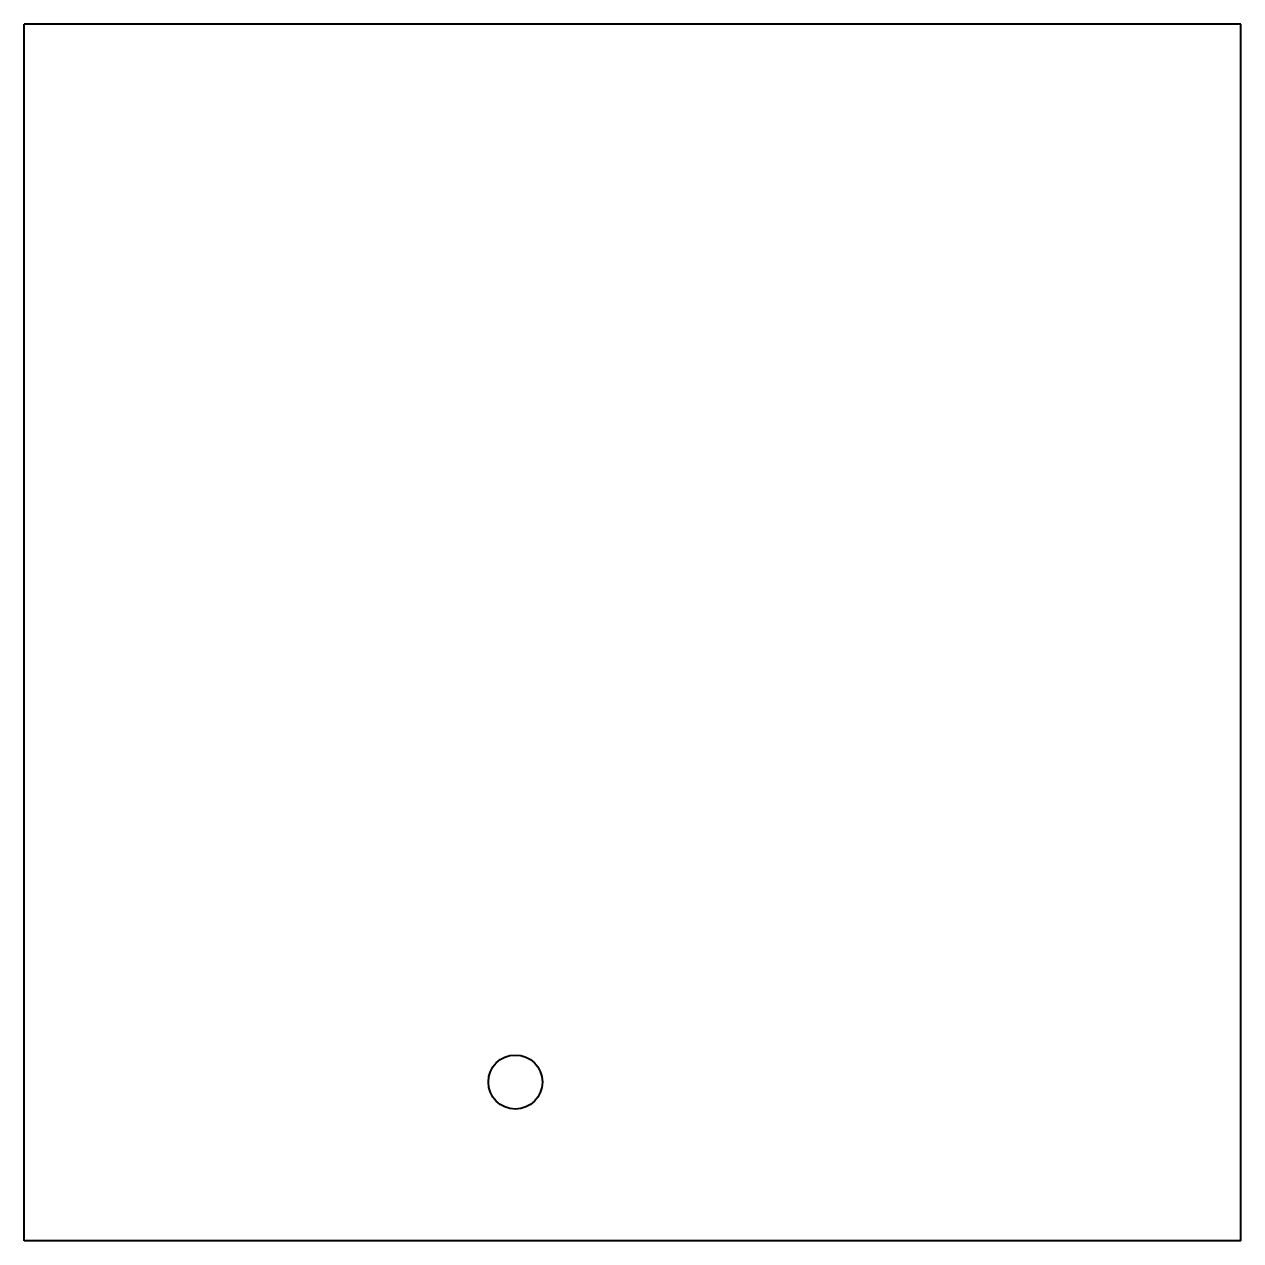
# Model space of a CAD drawing. Header units: millimetres. Extents: x 202 to 318, y 255 to 370.
import ezdxf

# ---------------------------------------------------------------- set-up
doc = ezdxf.new("R2010")
doc.units = ezdxf.units.MM
doc.layers.add('Visible', color=7, linetype='Continuous', lineweight=40)

msp = doc.modelspace()

# ---------------------------------------------------------------- linework, layer by layer
at = {"layer": 'Visible'}
for p, q in [((317.5, 370.4), (202.5, 370.4)), ((202.5, 255.4), (202.5, 370.4)), ((317.5, 255.4), (317.5, 370.4)), ((317.5, 255.4), (202.5, 255.4))]:
    msp.add_line(p, q, dxfattribs=at)
msp.add_circle((248.925, 270.4), 2.553, dxfattribs=at)

doc.saveas('drawing.dxf')
